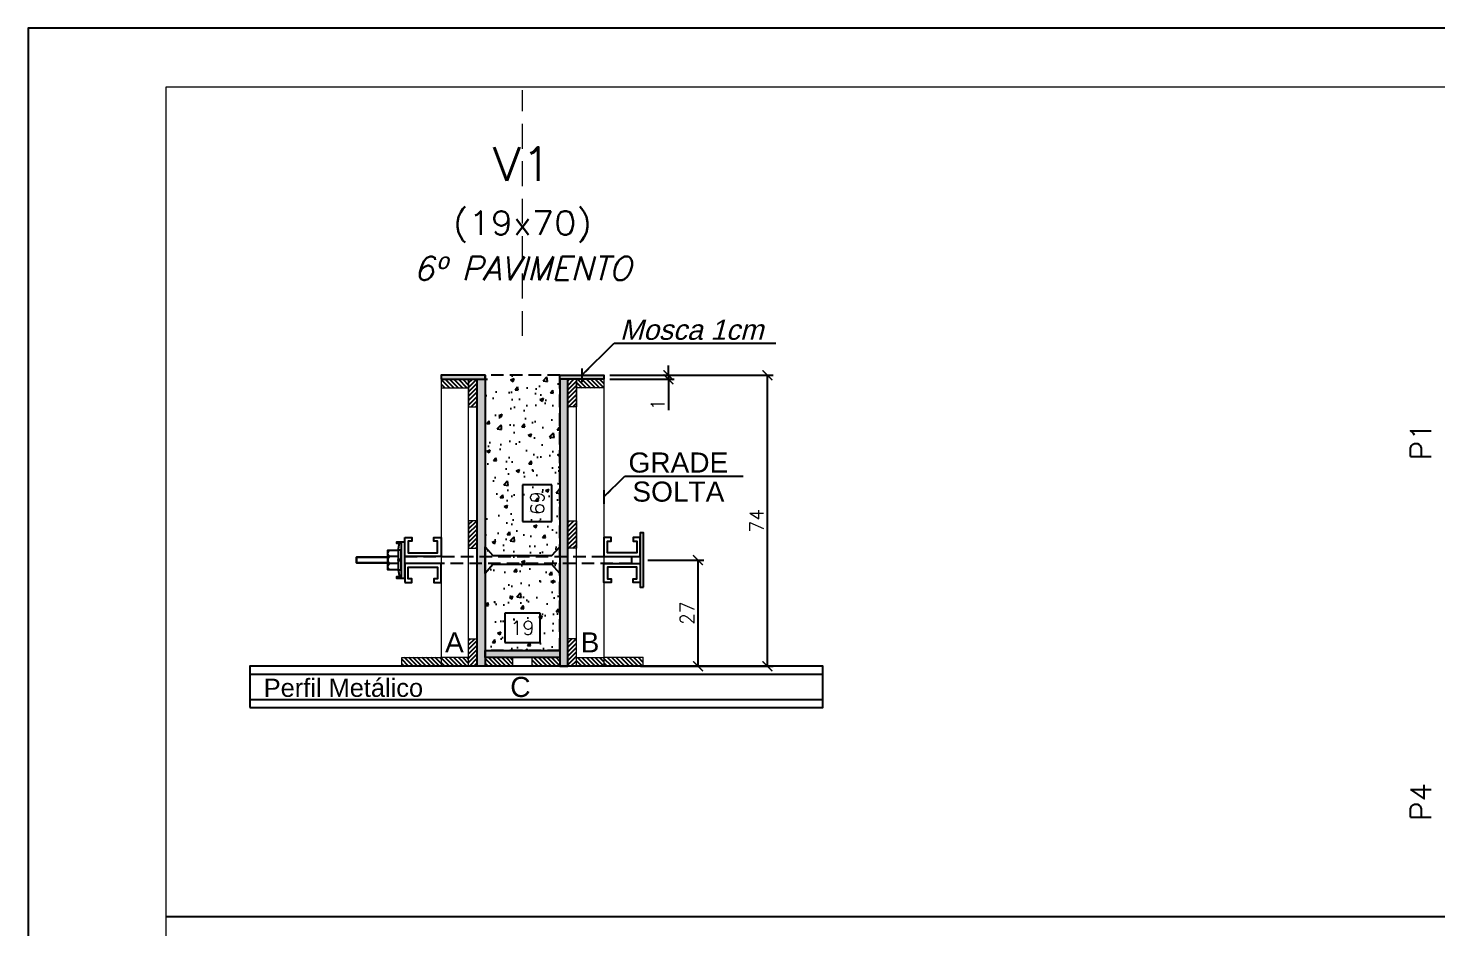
# Model space of a CAD drawing. Extents: x -23436 to 4767, y -4638 to 9755.
# Drawn here: x -20676 to -19960, y 6975 to 7432 of the extents above; entities that cross this region are included whole.
import ezdxf
from ezdxf.enums import TextEntityAlignment as Align

# ---------------------------------------------------------------- set-up
doc = ezdxf.new("R2010")
doc.units = 0
doc.header["$PDMODE"] = 2
doc.header["$PDSIZE"] = 10
doc.linetypes.add('CABLIN', pattern=[0.35, 0.25, -0.1])
doc.linetypes.add('HIDDEN', pattern=[9.525, 6.35, -3.175])
doc.layers.get('0').update_dxf_attribs({"lineweight": 13})
doc.layers.get('Defpoints').update_dxf_attribs({"lineweight": 13})
for name, color, linetype in [('Barra de Ancoragem', 20, 'Continuous'), ('Concreto', 250, 'HIDDEN'), ('Cota', 4, 'Continuous'), ('Cota Seção (2x)', 4, 'Continuous'), ('Hachura', 252, 'CABLIN'), ('MB Logo', 255, 'Continuous'), ('Painéis', 200, 'Continuous'), ('Perfil Metálico', 224, 'Continuous'), ('Texto de Titulo', 7, 'Continuous'), ('Texto Qtd Sarr', 242, 'Continuous'), ('Tubo de PVC', 51, 'Continuous')]:
    doc.layers.add(name, color=color, linetype=linetype)
for name, color, linetype, lineweight in [('FOLHA MB', 7, 'Continuous', 13), ('Madeira', 100, 'Continuous', 13), ('Texto Seção', 7, 'Continuous', 15)]:
    doc.layers.add(name, color=color, linetype=linetype, lineweight=lineweight)
doc.layers.add('Laje_Perimetro', color=7, linetype='Continuous', plot=False)
doc.styles.add('ARIAL', font='arial.ttf', dxfattribs={"oblique": 15, "height": 25})
doc.styles.add('REGUA-120', font='ROMANS.shx', dxfattribs={"height": 15})
doc.styles.add('ROMANS', font='romans.shx')
doc.dimstyles.new('Cota Paínel', dxfattribs={"dimtxt": 7, "dimasz": 5, "dimexe": 3, "dimexo": 3, "dimgap": 3, "dimtad": 1, "dimdec": 1, "dimzin": 12, "dimdsep": 46, "dimtxsty": 'ROMANS', "dimblk": 'ARCHTICK', "dimcen": 0, "dimclrd": 4, "dimclre": 4, "dimclrt": 1, "dimadec": 1, "dimazin": 3, "dimtfac": 1, "dimtdec": 1, "dimtmove": 0, "dimatfit": 3, "dimldrblk": 'OBLIQUE', "dimfxl": 1, "dimtolj": 1, "dimtzin": 12, "dimarcsym": 0})
doc.dimstyles.new('Cota Seção (2x)', dxfattribs={"dimtxt": 7, "dimasz": 5, "dimexe": 3, "dimexo": 3, "dimgap": 2, "dimtad": 3, "dimdec": 1, "dimlfac": 0.5, "dimzin": 12, "dimdsep": 46, "dimtxsty": 'ROMANS', "dimblk": 'ARCHTICK', "dimcen": 0, "dimclrd": 4, "dimclre": 4, "dimclrt": 1, "dimadec": 1, "dimazin": 3, "dimtfac": 1, "dimtdec": 1, "dimtmove": 0, "dimatfit": 3, "dimldrblk": 'OBLIQUE', "dimfxl": 1, "dimtolj": 1, "dimtzin": 12, "dimarcsym": 0})
doc.dimstyles.new('Cota Seção interna', dxfattribs={"dimtxt": 7, "dimasz": 6, "dimexe": 0.18, "dimexo": 2, "dimgap": -4, "dimtad": 3, "dimdec": 1, "dimlfac": 0.5, "dimzin": 12, "dimdsep": 46, "dimtxsty": 'ROMANS', "dimblk": 'ARCHTICK', "dimcen": 0.09, "dimse1": 1, "dimse2": 1, "dimsd1": 1, "dimsd2": 1, "dimclrd": 180, "dimclre": 5, "dimclrt": 1, "dimadec": 0, "dimazin": 3, "dimtfac": 1, "dimtdec": 1, "dimtofl": 0, "dimtmove": 0, "dimatfit": 3, "dimldrblk": 'ARCHTICK', "dimfxl": 1, "dimtolj": 1, "dimtzin": 0, "dimarcsym": 0})
pattern_1 = [(315, (2517.0433, -1121.9766), (1.12253202, 1.12253202), [])]
pattern_2 = [(315, (2517.0433, -1195.5766), (1.12253202, 1.12253202), [])]
pattern_3 = [(315, (2517.0433, -1053.9766), (1.12253202, 1.12253202), [])]
pattern_4 = [(225, (-28705.2206, -15852.953), (1.12253202, -1.12253202), [])]
pattern_5 = [(225, (-28705.2206, -15840.953), (1.12253202, -1.12253202), [])]
pattern_6 = [(225, (-28705.2206, -15912.953), (1.12253202, -1.12253202), [])]

# ---------------------------------------------------------------- blocks, each defined once
blk = doc.blocks.new('A$C169d8357')
at = {"layer": 'FOLHA MB', "color": 1}
for points in [[(0, 1199.94), (0, 149.94), (1485.02, 149.94), (1485.02, 1199.94)], [(70, 1169.94), (70, 179.94), (1455.02, 179.94), (1455.02, 1169.94)]]:
    blk.add_lwpolyline(points, close=True, dxfattribs=at)
blk = doc.blocks.new('DSADSAD')
at = {"layer": 'Barra de Ancoragem'}
for p, q in [((-12990.96, 7698.42), (-13009.22, 7698.42)), ((-13005.1, 7696.87), (-13008.63, 7697.64)), ((-12995.08, 7696.87), (-12991.55, 7697.64))]:
    blk.add_line(p, q, dxfattribs=at)
at = {"layer": 'Barra de Ancoragem', "flags": 128}
for points in [[(-13009.22, 7700.2), (-12990.96, 7700.2), (-12990.96, 7698.42), (-13009.22, 7698.42)], [(-13008.63, 7698.42), (-13008.63, 7696.05), (-13009.22, 7696.05), (-13009.22, 7698.42)], [(-12995.08, 7698.42), (-12995.08, 7696.87), (-13005.1, 7696.87), (-13005.1, 7698.42)], [(-12990.96, 7698.42), (-12990.96, 7696.05), (-12991.55, 7696.05), (-12991.55, 7698.42)]]:
    blk.add_lwpolyline(points, close=True, dxfattribs=at)
for points in [[(-13005.1, 7696.87), (-13005.1, 7691.61), (-12995.08, 7691.61), (-12995.08, 7696.87)], [(-13000.38, 7696.87), (-13000.38, 7698.42), (-12999.79, 7698.42), (-12999.79, 7696.87), (-13000.38, 7696.87), (-12999.79, 7696.87)]]:
    blk.add_lwpolyline(points, dxfattribs=at)
for points in [[(-13001.86, 7696.87), (-13001.86, 7692.79, 0.666667), (-12998.32, 7692.79, 0.666667)], [(-12998.32, 7696.87), (-12998.32, 7692.79, 0.729796), (-12995.08, 7692.79, 0.729796)]]:
    blk.add_lwpolyline(points, format="xyb", dxfattribs=at)
at = {"layer": 'Barra de Ancoragem'}
blk.add_arc((-13003.48, 7693.31), 1.7, 197.75636, 342.24364, dxfattribs=at)
blk = doc.blocks.new('*D78')
at = {"layer": 'Cota Seção (2x)', "color": 180, "lineweight": -2, "transparency": 16777216}
for p, q in [((-20415.98, 7134.67), (-20433.98, 7134.67)), ((-20433.98, 7134.67), (-20433.98, 7119.67)), ((-20415.98, 7119.67), (-20415.98, 7134.67)), ((-20433.98, 7119.67), (-20415.98, 7119.67))]:
    blk.add_line(p, q, dxfattribs=at)
at = {"layer": 'Defpoints', "color": 0, "transparency": 16777216}
for p in [(-20443.98, 7115.67), (-20443.98, 7115.67), (-20405.98, 7115.67)]:
    blk.add_point(p, dxfattribs=at)
at = {"layer": 'Cota Seção (2x)', "color": 1, "transparency": 16777216, "insert": (-20424.98, 7127.17), "char_height": 7, "attachment_point": 5, "style": 'ROMANS'}
blk.add_mtext('\\A1;19', dxfattribs=at)
blk = doc.blocks.new('_ArchTick')
at = {"color": 0, "linetype": 'ByBlock', "const_width": 0.15}
blk.add_lwpolyline([(-0.5, -0.5), (0.5, 0.5)], dxfattribs=at)
blk = doc.blocks.new('*D79')
at = {"layer": 'Cota Seção (2x)', "color": 180, "lineweight": -2, "transparency": 16777216}
for p, q in [((-20409.98, 7200), (-20424.98, 7200)), ((-20424.98, 7200), (-20424.98, 7181.33)), ((-20409.98, 7181.33), (-20409.98, 7200)), ((-20424.98, 7181.33), (-20409.98, 7181.33))]:
    blk.add_line(p, q, dxfattribs=at)
at = {"layer": 'Defpoints', "color": 0, "transparency": 16777216}
for p in [(-20405.98, 7253.67), (-20405.98, 7253.67), (-20405.98, 7115.67)]:
    blk.add_point(p, dxfattribs=at)
at = {"layer": 'Cota Seção (2x)', "color": 1, "transparency": 16777216, "insert": (-20417.48, 7190.67), "char_height": 7, "attachment_point": 5, "rotation": 90, "style": 'ROMANS'}
blk.add_mtext('\\A1;69', dxfattribs=at)
blk = doc.blocks.new('*D76')
at = {"layer": 'Cota', "color": 4, "lineweight": -2, "transparency": 16777216}
for p, q in [((-20361.26, 7161.67), (-20332.71, 7161.67)), ((-20335.71, 7107.67), (-20335.71, 7161.67)), ((-20360.58, 7107.67), (-20332.71, 7107.67))]:
    blk.add_line(p, q, dxfattribs=at)
at = {"layer": 'Defpoints', "color": 0, "transparency": 16777216}
for p in [(-20364.26, 7161.67), (-20335.71, 7161.67), (-20363.58, 7107.67)]:
    blk.add_point(p, dxfattribs=at)
at = {"layer": 'Cota', "color": 4, "lineweight": -2, "transparency": 16777216, "xscale": 5, "yscale": 5, "zscale": 5}
for p, rotation in [((-20335.71, 7161.67), 90), ((-20335.71, 7107.67), 270)]:
    blk.add_blockref('_ArchTick', p, dxfattribs=dict(at, rotation=rotation))
at = {"layer": 'Cota', "color": 1, "transparency": 16777216, "insert": (-20341.21, 7134.67), "char_height": 7, "attachment_point": 5, "rotation": 90, "style": 'ROMANS'}
blk.add_mtext('\\A1;27', dxfattribs=at)
blk = doc.blocks.new('_OBLIQUE')
at = {"color": 0, "linetype": 'ByBlock', "lineweight": -2}
for p, q in [((0, 0), (-1, 0)), ((-0.5, -0.5), (0.5, 0.5))]:
    blk.add_line(p, q, dxfattribs=at)
blk = doc.blocks.new('*D77')
at = {"layer": 'Cota', "color": 4, "lineweight": -2, "transparency": 16777216}
for p, q in [((-20380.58, 7255.67), (-20297.43, 7255.67)), ((-20300.43, 7107.67), (-20300.43, 7255.67)), ((-20364.98, 7107.67), (-20297.43, 7107.67))]:
    blk.add_line(p, q, dxfattribs=at)
at = {"layer": 'Defpoints', "color": 0, "transparency": 16777216}
for p in [(-20383.58, 7255.67), (-20300.43, 7255.67), (-20367.98, 7107.67)]:
    blk.add_point(p, dxfattribs=at)
at = {"layer": 'Cota', "color": 4, "lineweight": -2, "transparency": 16777216, "xscale": 5, "yscale": 5, "zscale": 5}
for p, rotation in [((-20300.43, 7255.67), 90), ((-20300.43, 7107.67), 270)]:
    blk.add_blockref('_ArchTick', p, dxfattribs=dict(at, rotation=rotation))
at = {"layer": 'Cota', "color": 1, "transparency": 16777216, "insert": (-20305.93, 7181.67), "char_height": 7, "attachment_point": 5, "rotation": 90, "style": 'ROMANS'}
blk.add_mtext('\\A1;74', dxfattribs=at)
blk = doc.blocks.new('titulo1')
at = {"layer": 'Defpoints', "color": 252, "linetype": 'HIDDEN', "ltscale": 2}
blk.add_line((0, 0), (0, 125), dxfattribs=at)
at = {"layer": 'Defpoints', "style": 'ROMANS', "oblique": 15}
blk.add_attdef('FOLHA', text='', height=10, dxfattribs=at).set_placement((0, 15.58), align=Align.MIDDLE_CENTER)
at = {"layer": 'Texto Qtd Sarr', "color": 3, "style": 'ROMANS', "oblique": 15}
for tag, height, p in [('TITULO', 17, (0, 71.45)), ('SEÇÃO', 12, (0, 41.55))]:
    blk.add_attdef(tag, text='', height=height, dxfattribs=at).set_placement(p, align=Align.MIDDLE_CENTER)
blk = doc.blocks.new('*D120')
at = {"layer": 'Cota', "color": 4, "lineweight": -2, "transparency": 16777216}
for p, q in [((-20350.76, 7255.67), (-20350.76, 7260.67)), ((-20380.58, 7255.67), (-20347.76, 7255.67)), ((-20380.58, 7253.67), (-20347.76, 7253.67)), ((-20350.76, 7255.67), (-20350.76, 7253.67)), ((-20350.76, 7253.67), (-20350.76, 7238))]:
    blk.add_line(p, q, dxfattribs=at)
at = {"layer": 'Defpoints', "color": 0, "transparency": 16777216}
for p in [(-20383.58, 7255.67), (-20383.58, 7253.67), (-20350.76, 7253.67)]:
    blk.add_point(p, dxfattribs=at)
at = {"layer": 'Cota', "color": 4, "lineweight": -2, "transparency": 16777216, "xscale": 5, "yscale": 5, "zscale": 5}
for p, rotation in [((-20350.76, 7255.67), 270), ((-20350.76, 7253.67), 90)]:
    blk.add_blockref('_ArchTick', p, dxfattribs=dict(at, rotation=rotation))
at = {"layer": 'Cota', "color": 1, "transparency": 16777216, "insert": (-20356.26, 7240.83), "char_height": 7, "attachment_point": 5, "rotation": 90, "style": 'ROMANS'}
blk.add_mtext('\\A1;1', dxfattribs=at)

msp = doc.modelspace()

# ---------------------------------------------------------------- hatches: boundary and pattern name
at = {"layer": 'Concreto'}
h = msp.add_hatch(dxfattribs=at)
h.set_pattern_fill('AR-CONC', color=256, scale=2.5)
h.set_pattern_definition([(50, (-2177.918, 27.14), (17.931505, -1.568803), [1.875, -20.625]), (355, (-2177.918, 27.14), (-3.468783, 18.804803), [1.5, -16.5]), (100.45144, (-2176.424, 27.009), (14.462721, 17.236), [1.593505, -17.528553]), (46.1842, (-2177.918, 32.14), (26.681033, -4.137982), [2.8125, -30.9375]), (96.63564, (-2175.695, 31.795), (23.36655, 24.352965), [2.39026, -26.292844]), (351.18416, (-2177.918, 32.14), (23.36655, 24.352965), [2.25, -24.75]), (21, (-2175.418, 30.89), (14.922676, -10.065472), [1.875, -20.625]), (326, (-2175.418, 30.89), (6.082883, 18.128751), [1.5, -16.5]), (71.45144, (-2174.175, 30.05), (21.00556, 8.063279), [1.593505, -17.528553]), (37.5, (-2177.918, 27.1395), (0.3039964, 8.3223463), [0, -16.3, 0, -16.75, 0, -16.5625]), (7.5, (-2177.918, 27.1395), (6.5767384, 9.8602928), [0, -9.55, 0, -15.925, 0, -6.3125]), (327.5, (-2183.493, 27.1395), (13.345561, -0.5638718), [0, -6.25, 0, -19.5, 0, -25.875]), (317.5, (-2185.993, 27.14), (14.579654, 2.5026246), [0, -8.125, 0, -12.95, 0, -18.375])])
h.paths.add_polyline_path([(-20405.98, 7255.67), (-20443.98, 7255.67), (-20443.98, 7211.67), (-20443.98, 7187.67), (-20443.98, 7115.67), (-20405.98, 7115.67)])
at = {"layer": 'Hachura'}
h = msp.add_hatch(dxfattribs=at)
h.set_pattern_fill('ANSI31', color=256, scale=0.5, angle=270, style=0)
h.set_pattern_definition(pattern_3)
h.paths.add_polyline_path([(-20452.38, 7249.27), (-20452.38, 7253.67), (-20466.38, 7253.67), (-20466.38, 7249.27)])
h = msp.add_hatch(dxfattribs=at)
h.set_pattern_fill('ANSI31', color=256, scale=0.5, angle=180, style=0)
h.set_pattern_definition(pattern_5)
h.paths.add_polyline_path([(-20447.98, 7253.67), (-20452.38, 7253.67), (-20452.38, 7239.67), (-20447.98, 7239.67)])
h = msp.add_hatch(color=256, dxfattribs=at)
h.dxf.hatch_style = 1
h.paths.add_polyline_path([(-20443.98, 7253.67), (-20447.98, 7253.67), (-20447.98, 7107.67), (-20443.98, 7107.67)])
h = msp.add_hatch(color=256, dxfattribs=at)
h.dxf.hatch_style = 1
h.paths.add_polyline_path([(-20401.98, 7253.67), (-20405.98, 7253.67), (-20405.98, 7107.67), (-20401.98, 7107.67)])
h = msp.add_hatch(dxfattribs=at)
h.set_pattern_fill('ANSI31', color=256, scale=0.5, angle=180, style=0)
h.set_pattern_definition(pattern_5)
h.paths.add_polyline_path([(-20401.98, 7253.67), (-20397.58, 7253.67), (-20397.58, 7239.67), (-20401.98, 7239.67)])
h = msp.add_hatch(dxfattribs=at)
h.set_pattern_fill('ANSI31', color=256, scale=0.5, angle=270, style=0)
h.set_pattern_definition(pattern_3)
h.paths.add_polyline_path([(-20397.58, 7249.27), (-20397.58, 7253.67), (-20383.58, 7253.67), (-20383.58, 7249.27)])
h = msp.add_hatch(dxfattribs=at)
h.set_pattern_fill('ANSI31', color=256, scale=0.5, angle=180, style=0)
h.set_pattern_definition(pattern_6)
h.paths.add_polyline_path([(-20447.98, 7181.67), (-20452.38, 7181.67), (-20452.38, 7167.67), (-20447.98, 7167.67)])
h = msp.add_hatch(dxfattribs=at)
h.set_pattern_fill('ANSI31', color=256, scale=0.5, angle=180, style=0)
h.set_pattern_definition(pattern_6)
h.paths.add_polyline_path([(-20401.98, 7181.67), (-20397.58, 7181.67), (-20397.58, 7167.67), (-20401.98, 7167.67)])
h = msp.add_hatch(dxfattribs=at)
h.set_pattern_fill('ANSI31', color=256, scale=0.5, angle=180, style=0)
h.set_pattern_definition(pattern_4)
h.paths.add_polyline_path([(-20447.98, 7107.67), (-20452.38, 7107.67), (-20452.38, 7121.67), (-20447.98, 7121.67)])
h = msp.add_hatch(color=256, dxfattribs=at)
h.dxf.hatch_style = 1
h.paths.add_polyline_path([(-20443.98, 7112.07), (-20443.98, 7115.67), (-20405.98, 7115.67), (-20405.98, 7112.07)])
h = msp.add_hatch(dxfattribs=at)
h.set_pattern_fill('ANSI31', color=256, scale=0.5, angle=180, style=0)
h.set_pattern_definition(pattern_4)
h.paths.add_polyline_path([(-20401.98, 7107.67), (-20397.58, 7107.67), (-20397.58, 7121.67), (-20401.98, 7121.67)])
h = msp.add_hatch(dxfattribs=at)
h.set_pattern_fill('ANSI31', color=256, scale=0.5, angle=270, style=0)
h.set_pattern_definition(pattern_1)
h.paths.add_polyline_path([(-20486.38, 7107.67), (-20486.38, 7112.07), (-20466.38, 7112.07), (-20466.38, 7107.67)])
h = msp.add_hatch(dxfattribs=at)
h.set_pattern_fill('ANSI31', color=256, scale=0.5, angle=270, style=0)
h.set_pattern_definition(pattern_2)
h.paths.add_polyline_path([(-20452.38, 7107.67), (-20452.38, 7112.07), (-20466.38, 7112.07), (-20466.38, 7107.67)])
h = msp.add_hatch(dxfattribs=at)
h.set_pattern_fill('ANSI31', color=256, scale=0.5, angle=270, style=0)
h.set_pattern_definition([(315, (2512.6433, -1121.9766), (1.12253202, 1.12253202), [])])
h.paths.add_polyline_path([(-20443.98, 7107.67), (-20443.98, 7112.07), (-20429.98, 7112.07), (-20429.98, 7107.67)])
h = msp.add_hatch(dxfattribs=at)
h.set_pattern_fill('ANSI31', color=256, scale=0.5, angle=270, style=0)
h.set_pattern_definition([(315, (2488.6433, -1121.9766), (1.12253202, 1.12253202), [])])
h.paths.add_polyline_path([(-20419.98, 7107.67), (-20419.98, 7112.07), (-20405.98, 7112.07), (-20405.98, 7107.67)])
h = msp.add_hatch(dxfattribs=at)
h.set_pattern_fill('ANSI31', color=256, scale=0.5, angle=270, style=0)
h.set_pattern_definition(pattern_2)
h.paths.add_polyline_path([(-20397.58, 7107.67), (-20397.58, 7112.07), (-20383.58, 7112.07), (-20383.58, 7107.67)])
h = msp.add_hatch(dxfattribs=at)
h.set_pattern_fill('ANSI31', color=256, scale=0.5, angle=270, style=0)
h.set_pattern_definition(pattern_1)
h.paths.add_polyline_path([(-20363.58, 7107.67), (-20363.58, 7112.07), (-20383.58, 7112.07), (-20383.58, 7107.67)])
at = {"layer": 'Painéis'}
h = msp.add_hatch(color=256, dxfattribs=at)
h.dxf.hatch_style = 1
h.paths.add_polyline_path([(-20466.38, 7255.67), (-20466.38, 7253.67), (-20443.98, 7253.67), (-20443.98, 7255.67)])
h = msp.add_hatch(color=256, dxfattribs=at)
h.dxf.hatch_style = 1
h.paths.add_polyline_path([(-20383.58, 7253.67), (-20383.58, 7255.67), (-20405.98, 7255.67), (-20405.98, 7253.67)])

# ---------------------------------------------------------------- linework, layer by layer
at = {"layer": 'Barra de Ancoragem'}
for points in [[(-20484.9, 7173.14), (-20483.05, 7173.14), (-20481.2, 7173.14), (-20481.2, 7171.3), (-20483.05, 7171.3), (-20483.05, 7165.29), (-20468.22, 7165.29), (-20468.22, 7171.3), (-20470.07, 7171.3), (-20470.07, 7173.14), (-20468.22, 7173.14), (-20466.38, 7173.14), (-20466.38, 7163.44), (-20484.9, 7163.44)], [(-20365.06, 7173.14), (-20366.9, 7173.14), (-20368.75, 7173.14), (-20368.75, 7171.3), (-20366.9, 7171.3), (-20366.9, 7165.29), (-20381.73, 7165.29), (-20381.73, 7171.3), (-20379.88, 7171.3), (-20379.88, 7173.14), (-20381.73, 7173.14), (-20383.58, 7173.14), (-20383.58, 7163.44), (-20365.06, 7163.44)], [(-20493.49, 7163.14), (-20509.39, 7163.14), (-20509.39, 7160.19), (-20493.49, 7160.19)], [(-20509.39, 7160.19), (-20509.39, 7163.14), (-20493.49, 7163.14), (-20493.49, 7160.19)], [(-20484.9, 7150.19), (-20483.05, 7150.19), (-20481.2, 7150.19), (-20481.2, 7152.04), (-20483.05, 7152.04), (-20483.05, 7158.04), (-20468.22, 7158.04), (-20468.22, 7152.04), (-20470.07, 7152.04), (-20470.07, 7150.19), (-20468.22, 7150.19), (-20466.38, 7150.19), (-20466.38, 7159.89), (-20484.9, 7159.89)], [(-20365.06, 7150.19), (-20366.9, 7150.19), (-20368.75, 7150.19), (-20368.75, 7152.04), (-20366.9, 7152.04), (-20366.9, 7158.04), (-20381.73, 7158.04), (-20381.73, 7152.04), (-20379.88, 7152.04), (-20379.88, 7150.19), (-20381.73, 7150.19), (-20383.58, 7150.19), (-20383.58, 7159.89), (-20365.06, 7159.89)]]:
    msp.add_lwpolyline(points, close=True, dxfattribs=at)
at = {"layer": 'Barra de Ancoragem', "flags": 128}
msp.add_lwpolyline([(-20363.46, 7147.8), (-20363.46, 7175.54), (-20365.06, 7175.54), (-20365.06, 7147.8)], close=True, dxfattribs=at)
at = {"layer": 'Barra de Ancoragem', "linetype": 'HIDDEN'}
msp.add_lwpolyline([(-20484.9, 7159.89), (-20484.9, 7163.44), (-20369.46, 7163.44), (-20369.46, 7159.89)], close=True, dxfattribs=at)
at = {"layer": 'Concreto'}
for p, q in [((-20405.98, 7115.67), (-20443.98, 7115.67)), ((-20443.98, 7107.67), (-20443.98, 7107.67)), ((-20405.98, 7107.67), (-20405.98, 7107.67))]:
    msp.add_line(p, q, dxfattribs=at)
msp.add_lwpolyline([(-20405.98, 7255.67), (-20443.98, 7255.67), (-20443.98, 7211.67), (-20443.98, 7211.67), (-20443.98, 7187.67), (-20443.98, 7187.67), (-20443.98, 7115.67), (-20405.98, 7115.67)], close=True, dxfattribs=at)
at = {"layer": 'Laje_Perimetro'}
msp.add_lwpolyline([(-19191.38, 7432.26), (-20676.4, 7432.26), (-20676.4, 6382.26), (-19191.38, 6382.26)], close=True, dxfattribs=at)
at = {"layer": 'Madeira'}
for points in [[(-20452.38, 7249.27), (-20452.38, 7253.67), (-20466.38, 7253.67), (-20466.38, 7249.27)], [(-20452.38, 7253.67), (-20466.38, 7253.67), (-20466.38, 7107.67), (-20452.38, 7107.67)], [(-20447.98, 7253.67), (-20452.38, 7253.67), (-20452.38, 7239.67), (-20447.98, 7239.67)], [(-20401.98, 7253.67), (-20397.58, 7253.67), (-20397.58, 7239.67), (-20401.98, 7239.67)], [(-20397.58, 7249.27), (-20397.58, 7253.67), (-20383.58, 7253.67), (-20383.58, 7249.27)], [(-20397.58, 7253.67), (-20383.58, 7253.67), (-20383.58, 7107.67), (-20397.58, 7107.67)], [(-20447.98, 7181.67), (-20452.38, 7181.67), (-20452.38, 7167.67), (-20447.98, 7167.67)], [(-20401.98, 7181.67), (-20397.58, 7181.67), (-20397.58, 7167.67), (-20401.98, 7167.67)], [(-20447.98, 7107.67), (-20452.38, 7107.67), (-20452.38, 7121.67), (-20447.98, 7121.67)], [(-20401.98, 7107.67), (-20397.58, 7107.67), (-20397.58, 7121.67), (-20401.98, 7121.67)], [(-20486.38, 7107.67), (-20486.38, 7112.07), (-20466.38, 7112.07), (-20466.38, 7107.67)], [(-20452.38, 7107.67), (-20452.38, 7112.07), (-20466.38, 7112.07), (-20466.38, 7107.67)], [(-20443.98, 7107.67), (-20443.98, 7112.07), (-20429.98, 7112.07), (-20429.98, 7107.67)], [(-20419.98, 7107.67), (-20419.98, 7112.07), (-20405.98, 7112.07), (-20405.98, 7107.67)], [(-20397.58, 7107.67), (-20397.58, 7112.07), (-20383.58, 7112.07), (-20383.58, 7107.67)], [(-20363.58, 7107.67), (-20363.58, 7112.07), (-20383.58, 7112.07), (-20383.58, 7107.67)]]:
    msp.add_lwpolyline(points, close=True, dxfattribs=at)
at = {"layer": 'MB Logo'}
msp.add_line((-20606.4, 6980.37), (-19221.38, 6980.37), dxfattribs=at)
at = {"layer": 'Painéis'}
for points in [[(-20466.38, 7253.67), (-20443.98, 7253.67), (-20443.98, 7255.67), (-20466.38, 7255.67)], [(-20443.98, 7107.67), (-20447.98, 7107.67), (-20447.98, 7253.67), (-20443.98, 7253.67)], [(-20405.98, 7255.67), (-20383.58, 7255.67), (-20383.58, 7253.67), (-20405.98, 7253.67)], [(-20405.98, 7107.67), (-20401.98, 7107.67), (-20401.98, 7253.67), (-20405.98, 7253.67)], [(-20443.98, 7112.07), (-20443.98, 7115.67), (-20405.98, 7115.67), (-20405.98, 7112.07)]]:
    msp.add_lwpolyline(points, close=True, dxfattribs=at)
at = {"layer": 'Perfil Metálico'}
msp.add_lwpolyline([(-20563.58, 7086.6), (-20272.16, 7086.6), (-20272.16, 7107.67), (-20563.58, 7107.67)], close=True, dxfattribs=at)
for points in [[(-20272.16, 7103.51), (-20563.58, 7103.51)], [(-20563.58, 7090.76), (-20272.16, 7090.76)]]:
    msp.add_lwpolyline(points, dxfattribs=at)
at = {"layer": 'Tubo de PVC'}
msp.add_lwpolyline([(-20405.98, 7168.44), (-20405.98, 7168.44), (-20405.98, 7154.89), (-20409.98, 7159.39), (-20439.98, 7159.39), (-20443.98, 7154.89), (-20443.98, 7168.44), (-20439.98, 7163.94), (-20409.98, 7163.94)], close=True, dxfattribs=at)

# ---------------------------------------------------------------- block references
at = {"layer": 'Barra de Ancoragem', "xscale": -1, "rotation": 270}
msp.add_blockref('DSADSAD', (-28185.1, 20161.76), dxfattribs=at)
at = {"layer": 'MB Logo'}
msp.add_blockref('A$C169d8357', (-20676.4, 6232.32), dxfattribs=at)
at = {"layer": 'Texto Seção'}
ref = msp.add_blockref('titulo1', (-20424.98, 7275.67), dxfattribs=at)
ref.add_attrib('TITULO', 'V1', dxfattribs={"layer": 'Texto de Titulo', "color": 7, "height": 17, "style": 'ROMANS', "width": 1.1}).set_placement((-20424.98, 7363.17), align=Align.MIDDLE_CENTER)
ref.add_attrib('SEÇÃO', '(19x70)', dxfattribs={"layer": 'Texto de Titulo', "color": 7, "height": 12, "style": 'ROMANS', "width": 1.1}).set_placement((-20424.98, 7333.17), align=Align.MIDDLE_CENTER)
ref.add_attrib('REAPROVEITAMENTO', '6º PAVIMENTO', dxfattribs={"layer": 'Texto de Titulo', "color": 7, "height": 12, "style": 'ROMANS', "oblique": 15}).set_placement((-20424.98, 7310.04), align=Align.MIDDLE_CENTER)

# ---------------------------------------------------------------- texts
at = {"layer": 'Texto Seção', "style": 'REGUA-120', "width": 1.05}
for s, p in [('P1', (-19962.89, 7212.52)), ('P4', (-19962.89, 7029.01))]:
    msp.add_text(s, height=10.4, rotation=90, dxfattribs=at).set_placement(p)
at = {"layer": 'Texto Seção', "color": 0, "linetype": 'Continuous', "style": 'ARIAL'}
for s, height, p in [('GRADE', 10.219, (-20345.69, 7211.29)), ('SOLTA', 10.219, (-20345.69, 7196.5)), ('A', 10.22, (-20459.59, 7119.8)), ('B', 10.22, (-20390.65, 7119.8)), ('C', 10.22, (-20426.04, 7097.12))]:
    msp.add_text(s, height=height, dxfattribs=at).set_placement(p, align=Align.MIDDLE_CENTER)
at = {"layer": 'Texto Seção', "style": 'ARIAL'}
msp.add_text('Perfil Metálico', height=9.24, dxfattribs=at).set_placement((-20516.06, 7096.69), align=Align.MIDDLE_CENTER)
at = {"layer": 'Texto Seção', "color": 0, "linetype": 'Continuous', "insert": (-20338.97, 7278.76), "char_height": 10.2187, "attachment_point": 5, "style": 'ARIAL'}
msp.add_mtext('\\A1;Mosca 1cm', dxfattribs=at)

# ---------------------------------------------------------------- dimensions: what is measured, and where the dimension line sits
at = {"layer": 'Cota'}
for base, p1, p2, picture, middle in [((-20350.76, 7253.67), (-20383.58, 7255.67), (-20383.58, 7253.67), '*D120', (-20356.26, 7240.83)), ((-20300.43, 7255.67), (-20367.98, 7107.67), (-20383.58, 7255.67), '*D77', (-20305.93, 7181.67)), ((-20335.71, 7161.67), (-20363.58, 7107.67), (-20364.26, 7161.67), '*D76', (-20341.21, 7134.67))]:
    dim = msp.add_linear_dim(base=base, p1=p1, p2=p2, angle=90, dimstyle='Cota Seção (2x)', dxfattribs=at)
    dim.commit()
    dim.dimension.update_dxf_attribs({"geometry": picture, "text_midpoint": middle})
at = {"layer": 'Cota Seção (2x)'}
dim = msp.add_linear_dim(base=(-20405.98, 7253.67), p1=(-20405.98, 7115.67), p2=(-20405.98, 7253.67), angle=90, dimstyle='Cota Seção interna', dxfattribs=at)
dim.commit()
dim.dimension.update_dxf_attribs({"geometry": '*D79', "text_midpoint": (-20405.98, 7190.67), "dimtype": 160})
dim = msp.add_linear_dim(base=(-20443.98, 7115.67), p1=(-20405.98, 7115.67), p2=(-20443.98, 7115.67), angle=180, dimstyle='Cota Seção interna', dxfattribs=at)
dim.commit()
dim.dimension.update_dxf_attribs({"geometry": '*D78', "text_midpoint": (-20424.98, 7127.17)})

# ---------------------------------------------------------------- leaders
at = {"layer": 'Painéis'}
for points in [[(-20394.78, 7255.67), (-20378.38, 7271.99), (-20296.19, 7271.99)], [(-20383.58, 7193.77), (-20372.95, 7204.4), (-20312.73, 7204.4)]]:
    msp.add_leader(points, dimstyle='Cota Paínel', override={"dimgap": 3, "dimtad": 0}, dxfattribs=at)

doc.saveas('drawing.dxf')
